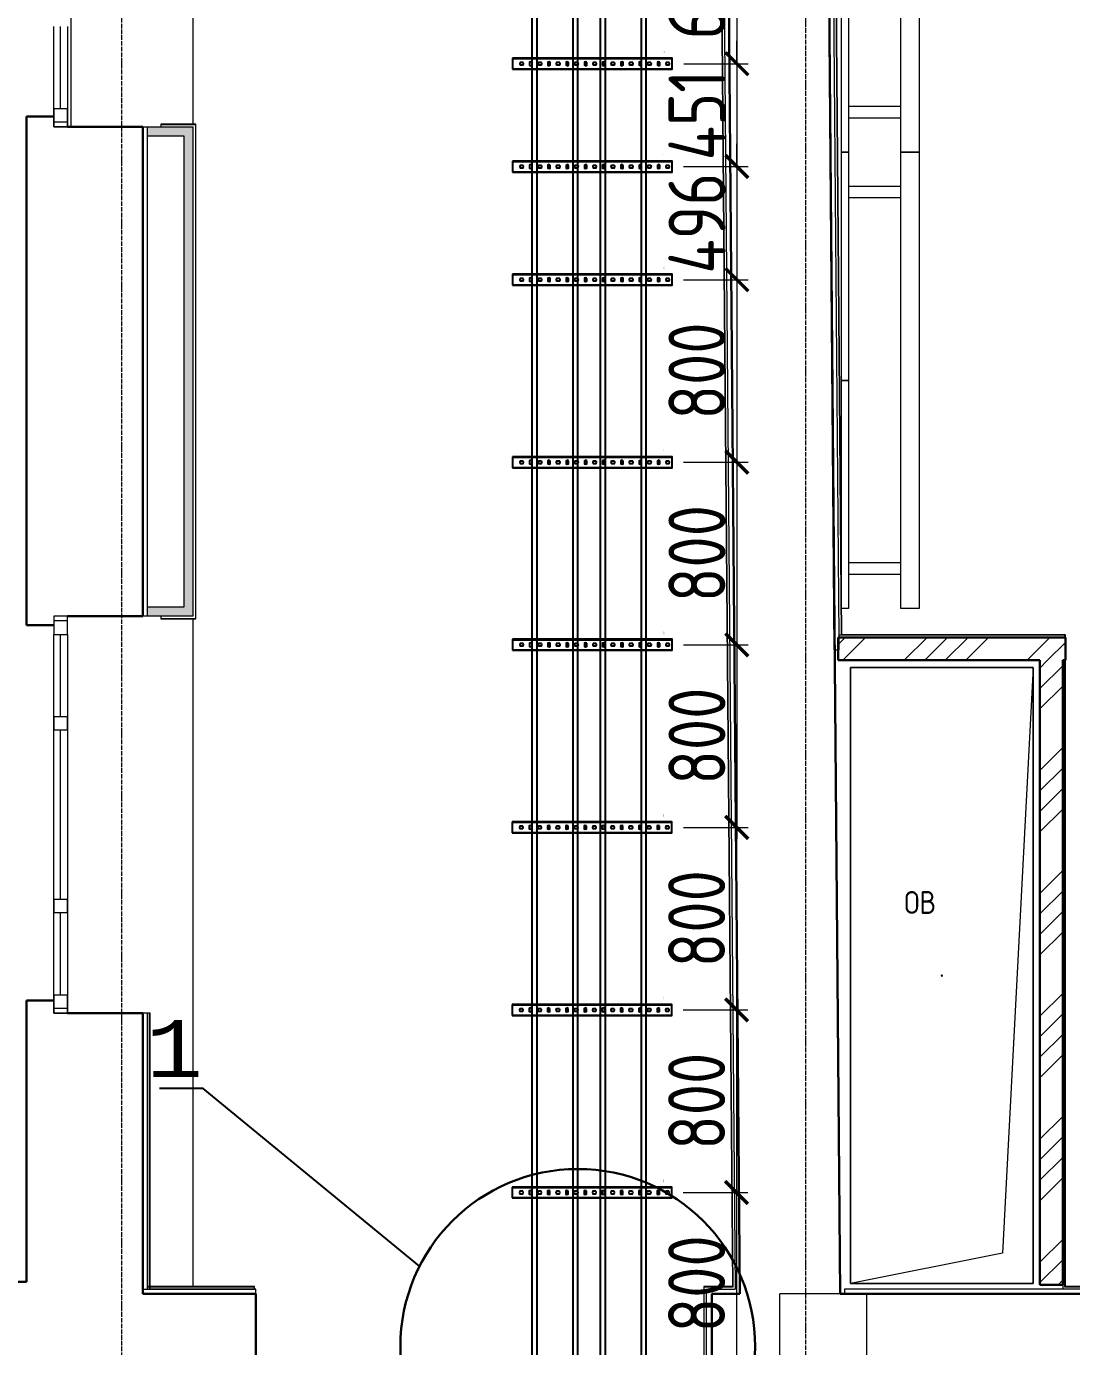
# Model space of a CAD drawing. Header units: millimetres. Extents: x -42533 to 645315, y 3457 to 82611.
# Drawn here: x 195772 to 200355, y 51862 to 57649 of the extents above; entities that cross this region are included whole.
import ezdxf
from ezdxf import colors
from ezdxf.entities.mleader import LeaderData, LeaderLine
from ezdxf.enums import TextEntityAlignment as Align
from ezdxf.math import Vec2, Vec3

# ---------------------------------------------------------------- set-up
doc = ezdxf.new("R2018")
doc.units = ezdxf.units.MM
doc.linetypes.add('ADSK_Линия сетки', pattern=[25, 20, -2.5, 0, -2.5])
for name, color, linetype in [('00_00_потолок_Панели из стали', 7, 'Continuous'), ('ЭОМ_Лотки авар.', 1, 'Continuous'), ('ЭОМ_Лотки рабочие', 5, 'Continuous')]:
    doc.layers.add(name, color=color, linetype=linetype)
for name, color, linetype, lineweight in [('_ Окна', 7, 'Continuous', 9), ('Аннотация', 7, 'Continuous', 18), ('Обобщенные модели', 7, 'Continuous', 18), ('Окна', 7, 'Continuous', 9), ('Оси', 253, 'Continuous', 9), ('Перекрытие', 7, 'Continuous', 18), ('Стены внутренние', 7, 'Continuous', 18), ('Стены несущие', 7, 'Continuous', 30), ('Стены отделка', 7, 'Continuous', 30), ('Стены штриховка', 7, 'Continuous', 9), ('ТХ', 5, 'Continuous', 0), ('ШТРИХОВКА', 252, 'Continuous', 15)]:
    doc.layers.add(name, color=color, linetype=linetype, lineweight=lineweight)
doc.styles.add('GOST Common_5', font='GOST_Common.ttf', dxfattribs={"width": 0.9, "height": 200})
doc.styles.get("Standard").update_dxf_attribs({"font": 'arial.ttf'})
doc.styles.add('М2', font='isocpeur.ttf', dxfattribs={"width": 0.8})
doc.dimstyles.new('М2-100', dxfattribs={"dimtxt": 250, "dimasz": 100, "dimexe": 50, "dimexo": 50, "dimgap": 50, "dimtad": 1, "dimdec": 0, "dimzin": 1, "dimtxsty": 'М2', "dimblk": 'ARCHTICK', "dimcen": 2.5, "dimdle": 50, "dimclre": 256, "dimclrt": 256, "dimadec": 0, "dimazin": 0, "dimtfac": 1, "dimtdec": 0, "dimtix": 1, "dimtmove": 1, "dimatfit": 3, "dimldrblk": 'NONE', "dimfxl": 1, "dimtolj": 1, "dimlwd": 9, "dimlwe": 9, "dimarcsym": 1})
pattern_1 = [(45, (686.36, 338.7), (-269.4077, 269.4077), []), (45, (776.16, 338.7), (-269.4077, 269.4077), []), (45, (865.96, 338.7), (-269.4077, 269.4077), []), (45, (955.77, 338.7), (-269.4077, 269.4077), [])]

# ---------------------------------------------------------------- blocks, each defined once
blk = doc.blocks.new('Тх 2 этаж')
at = {"layer": 'ТХ', "color": 252, "true_color": 0x939598}
for p, q in [((55642.2, 23815.4), (55412.2, 23815.4)), ((55642.2, 23765.4), (55412.2, 23765.4)), ((55642.2, 23465.4), (55412.2, 23465.4)), ((55642.2, 23415.4), (55412.2, 23415.4)), ((55642.2, 21815.4), (55412.2, 21815.4)), ((55642.2, 21765.4), (55412.2, 21765.4))]:
    blk.add_line(p, q, dxfattribs=at)
for points in [[(55722.2, 25615.4), (55722.2, 23615.4), (55642.2, 23615.4), (55642.2, 25615.4)], [(55412.2, 24615.4), (55412.2, 23615.4), (55382.2, 23615.4), (55382.2, 24615.4)], [(55412.2, 23615.4), (55412.2, 22615.4), (55382.2, 22615.4), (55382.2, 23615.4)], [(55722.2, 23615.4), (55722.2, 21615.4), (55642.2, 21615.4), (55642.2, 23615.4)], [(55412.2, 22615.4), (55412.2, 21615.4), (55382.2, 21615.4), (55382.2, 22615.4)]]:
    blk.add_lwpolyline(points, close=True, dxfattribs=at)
blk = doc.blocks.new('План 2 этажа')
at = {"lineweight": 9}
h = blk.add_hatch(dxfattribs=at)
h.set_pattern_fill('ANSI34', color=8, scale=20)
h.set_pattern_definition(pattern_1)
h.paths.add_polyline_path([(50672.228, 23713.79), (50674.228, 23713.79), (50674.228, 23813.79), (49677.613, 23813.79), (49677.613, 23713.79), (50662.228, 23713.79)])
h = blk.add_hatch(dxfattribs=at)
h.set_pattern_fill('ANSI34', color=8, scale=20)
h.set_pattern_definition(pattern_1)
h.paths.add_polyline_path([(50662.228, 20976.85), (50662.228, 23713.79), (50562.228, 23713.79), (50562.228, 20976.85)])
at = {"layer": 'Стены внутренние'}
for points in [[(46849.133, 26012.241), (46849.133, 26052.241), (46648.211, 26052.241), (46648.211, 26012.241), (46809.133, 26012.241)], [(46809.133, 23907.241), (46849.133, 23907.241), (46849.133, 26012.241), (46809.133, 26012.241), (46809.133, 23947.241)], [(46809.133, 23907.241), (46809.133, 23947.241), (46648.211, 23947.241), (46648.211, 23907.241)]]:
    blk.add_hatch(color=8, dxfattribs=at).paths.add_polyline_path(points)
at = {"layer": '_ Окна', "color": 8}
for p, q in [((46268.211, 26132.241), (46268.211, 26492.241)), ((46298.211, 26072.241), (46238.211, 26072.241)), ((46298.211, 23887.241), (46238.211, 23887.241)), ((46268.211, 23467.241), (46268.211, 23827.241)), ((46268.211, 22667.241), (46268.211, 23407.241)), ((46268.211, 22247.241), (46268.211, 22607.241)), ((46298.211, 22187.241), (46238.211, 22187.241))]:
    blk.add_line(p, q, dxfattribs=at)
at = {"layer": '_ Окна', "color": 8, "lineweight": 18}
for p, q in [((46238.211, 26132.241), (46298.211, 26132.241)), ((46238.211, 26052.241), (46238.211, 26132.241)), ((46298.211, 26132.241), (46298.211, 26052.241)), ((46298.211, 26052.241), (46238.211, 26052.241)), ((46298.211, 23907.241), (46238.211, 23907.241)), ((46238.211, 23907.241), (46238.211, 23827.241)), ((46298.211, 23827.241), (46298.211, 23907.241)), ((46238.211, 23827.241), (46298.211, 23827.241)), ((46238.211, 23467.241), (46298.211, 23467.241)), ((46238.211, 23407.241), (46238.211, 23467.241)), ((46298.211, 23467.241), (46298.211, 23407.241)), ((46298.211, 23407.241), (46238.211, 23407.241)), ((46238.211, 22667.241), (46298.211, 22667.241)), ((46238.211, 22607.241), (46238.211, 22667.241)), ((46298.211, 22667.241), (46298.211, 22607.241)), ((46298.211, 22607.241), (46238.211, 22607.241)), ((46238.211, 22247.241), (46298.211, 22247.241)), ((46238.211, 22167.241), (46238.211, 22247.241)), ((46298.211, 22247.241), (46298.211, 22167.241)), ((46298.211, 22167.241), (46238.211, 22167.241))]:
    blk.add_line(p, q, dxfattribs=at)
at = {"layer": 'Обобщенные модели', "color": 8}
for p, q in [((49732.228, 20981.85), (49732.228, 23681.85)), ((49732.228, 23681.85), (50532.228, 23681.85)), ((50532.228, 23681.85), (49732.228, 23681.85)), ((49732.228, 23681.85), (49732.228, 20981.85)), ((50532.228, 23681.85), (50398.895, 21115.183)), ((50532.228, 23681.85), (50532.228, 20981.85)), ((50532.228, 20981.85), (50532.228, 23681.85)), ((50398.895, 21115.183), (49732.228, 20981.85)), ((50532.228, 20981.85), (49732.228, 20981.85)), ((49732.228, 20981.85), (50532.228, 20981.85))]:
    blk.add_line(p, q, dxfattribs=at)
for start, end in [(0, 180), (120, 180), (180, 0), (240, 345), (15, 90)]:
    blk.add_arc((50132.228, 22331.85), 2.5, start, end, dxfattribs=at)
at = {"layer": 'Окна', "color": 8}
for p, q in [((46238.211, 26132.241), (46238.211, 26492.241)), ((46298.211, 26492.241), (46298.211, 26132.241)), ((46238.211, 26132.241), (46238.211, 26052.241)), ((46298.211, 26052.241), (46298.211, 26132.241)), ((46238.211, 26052.241), (46298.211, 26052.241)), ((46238.211, 23907.241), (46238.211, 23827.241)), ((46298.211, 23907.241), (46238.211, 23907.241)), ((46298.211, 23827.241), (46298.211, 23907.241)), ((46238.211, 23467.241), (46238.211, 23827.241)), ((46298.211, 23827.241), (46298.211, 23467.241)), ((46238.211, 23467.241), (46238.211, 23407.241)), ((46298.211, 23407.241), (46298.211, 23467.241)), ((46238.211, 22667.241), (46238.211, 23407.241)), ((46298.211, 23407.241), (46298.211, 22667.241)), ((46238.211, 22667.241), (46238.211, 22607.241)), ((46298.211, 22607.241), (46298.211, 22667.241)), ((46238.211, 22247.241), (46238.211, 22607.241)), ((46298.211, 22607.241), (46298.211, 22247.241)), ((46238.211, 22247.241), (46238.211, 22167.241)), ((46298.211, 22167.241), (46298.211, 22247.241)), ((46238.211, 22167.241), (46298.211, 22167.241))]:
    blk.add_line(p, q, dxfattribs=at)
at = {"layer": 'Оси', "color": 8, "linetype": 'ADSK_Линия сетки'}
for p, q in [((46535.923, -4690.674), (46535.923, 43330.545)), ((49535.923, 9973.128), (49535.923, 43330.545))]:
    blk.add_line(p, q, dxfattribs=at)
at = {"layer": 'Перекрытие', "color": 8}
for p, q in [((46849.133, 26064.108), (46849.133, 31899.001)), ((46313.058, 27792.241), (46313.058, 26052.241)), ((46849.133, 20968.85), (46849.133, 23895.241))]:
    blk.add_line(p, q, dxfattribs=at)
at = {"layer": 'Стены несущие', "color": 8}
for p, q in [((49246.001, 20936.85), (49166.404, 30392.4)), ((49686.017, 20936.85), (49606.388, 30396.104)), ((49606.705, 30358.495), (49662.254, 23759.705)), ((46238.211, 26097.241), (46118.211, 26097.241)), ((46118.211, 26097.241), (46118.211, 23867.241)), ((46628.211, 26052.241), (46298.211, 26052.241)), ((46628.211, 26052.241), (46628.211, 23907.241)), ((46298.211, 23907.241), (46628.211, 23907.241)), ((46118.211, 23867.241), (46238.211, 23867.241)), ((49677.613, 23813.79), (49677.613, 23713.79)), ((49677.613, 23813.79), (50674.228, 23813.79)), ((50674.228, 23713.79), (50674.228, 23813.79)), ((49677.613, 23713.79), (50562.228, 23713.79)), ((50562.228, 23713.79), (50562.228, 20976.85)), ((50662.228, 23713.79), (50674.228, 23713.79)), ((50662.228, 20976.85), (50662.228, 23713.79)), ((46238.211, 22222.241), (46118.211, 22222.241)), ((46118.211, 22222.241), (46118.211, 20990.018)), ((46628.211, 22167.241), (46298.211, 22167.241)), ((46628.211, 22167.241), (46628.211, 20936.85)), ((45419.577, 20990.018), (46118.211, 20990.018)), ((50562.228, 20976.85), (50662.228, 20976.85)), ((47123.857, 20936.85), (46628.211, 20936.85)), ((47123.857, 20426.85), (47123.857, 20936.85)), ((49246.001, 20936.85), (49123.857, 20936.85)), ((49123.857, 20936.85), (49123.857, 20426.85)), ((55685.227, 20936.85), (49686.017, 20936.85))]:
    blk.add_line(p, q, dxfattribs=at)
at = {"layer": 'Стены отделка', "color": 8, "lineweight": 9}
for p, q in [((49134.405, 30392.131), (49213.731, 20968.85)), ((49693.699, 23825.79), (49638.387, 30396.374)), ((49146.721, 30354.623), (49225.832, 20956.85)), ((46628.211, 26052.241), (46849.133, 26052.241)), ((46648.211, 26052.241), (46648.211, 23947.241)), ((46859.133, 26064.241), (46708.211, 26064.241)), ((46708.211, 26064.241), (46708.211, 26052.241)), ((46849.133, 23907.241), (46849.133, 26052.241)), ((46861.133, 23897.241), (46861.133, 26062.241)), ((46648.211, 26012.241), (46809.133, 26012.241)), ((46809.133, 26012.241), (46809.133, 23947.241)), ((46849.133, 23907.241), (46628.211, 23907.241)), ((46809.133, 23947.241), (46648.211, 23947.241)), ((46648.211, 23947.241), (46648.211, 23907.241)), ((46708.211, 23907.241), (46708.211, 23895.241)), ((46708.211, 23895.241), (46861.133, 23895.241)), ((49682.253, 23759.874), (49681.799, 23813.79)), ((50672.228, 23825.79), (49693.699, 23825.79)), ((50674.228, 23813.79), (50674.228, 23823.79)), ((49662.254, 23759.705), (49682.253, 23759.874)), ((50674.228, 20968.85), (50674.228, 23713.79)), ((46660.211, 22167.241), (46628.211, 22167.241)), ((46660.211, 20956.85), (46660.211, 22167.241)), ((46628.211, 20956.85), (46648.211, 20956.85)), ((47117.857, 20968.85), (46648.211, 20968.85)), ((46648.211, 20956.85), (47117.857, 20956.85)), ((47123.857, 20956.85), (46660.211, 20956.85)), ((47117.857, 20956.85), (47117.857, 20968.85)), ((47123.857, 20936.85), (47123.857, 20956.85)), ((49213.731, 20968.85), (49088.421, 20968.85)), ((49100.421, 20956.85), (49225.832, 20956.85)), ((49246.001, 20956.85), (49245.833, 20956.85)), ((49246.001, 20936.85), (49246.001, 20956.85)), ((55686.357, 20956.85), (49706.017, 20956.85)), ((49706.017, 20956.85), (49706.017, 20936.85)), ((50662.228, 20976.85), (50662.228, 20956.85)), ((55652.967, 20968.85), (50674.228, 20968.85)), ((49123.857, 20936.85), (49246.001, 20936.85))]:
    blk.add_line(p, q, dxfattribs=at)
for points in [[(49088.421, 20968.85), (49088.421, 19882.85), (49088.421, 19868.85), (49389.357, 19868.85)], [(49421.357, 19880.85), (49100.421, 19880.85), (49100.421, 20956.85)]]:
    blk.add_lwpolyline(points, dxfattribs=at)
at = {"layer": 'Стены штриховка', "color": 8}
for p, q in [((49136.405, 30392.148), (49215.748, 20966.85)), ((49691.699, 23825.79), (49636.387, 30396.357)), ((49681.799, 23813.79), (49626.704, 30358.664)), ((46708.211, 26062.241), (46861.133, 26062.241)), ((46861.133, 26064.241), (46859.133, 26064.241)), ((46859.133, 26064.241), (46859.133, 23895.241)), ((46861.133, 26062.241), (46861.133, 26064.241)), ((46708.211, 23897.241), (46861.133, 23897.241)), ((46861.133, 23895.241), (46861.133, 23897.241)), ((49681.698, 23825.79), (49691.699, 23825.79)), ((50674.228, 23823.79), (49681.715, 23823.79)), ((50672.228, 23813.79), (50672.228, 23825.79)), ((50674.228, 23825.79), (50672.228, 23825.79)), ((50674.228, 23823.79), (50674.228, 23825.79)), ((50672.228, 20966.85), (50672.228, 23713.79)), ((46648.211, 22167.241), (46648.211, 20956.85)), ((46658.211, 20956.85), (46658.211, 22167.241)), ((47117.857, 20966.85), (46648.211, 20966.85)), ((46648.211, 20956.85), (46660.211, 20956.85)), ((49215.748, 20966.85), (49090.421, 20966.85)), ((55654.984, 20966.85), (50672.228, 20966.85)), ((49421.357, 20426.85), (49421.357, 20936.85)), ((49686.017, 20936.85), (49421.357, 20936.85)), ((49801.357, 20936.85), (49801.357, 20426.85))]:
    blk.add_line(p, q, dxfattribs=at)
blk.add_lwpolyline([(49391.357, 19870.85), (49090.421, 19870.85), (49090.421, 20966.85)], dxfattribs=at)
at = {"layer": 'ЭОМ_Лотки рабочие'}
blk.add_blockref('Тх 2 этаж', (-5689.424, 2325.176), dxfattribs=at)
at = {"layer": 'Аннотация', "color": 8, "insert": (49967.07, 22702.474), "char_height": 100, "width": 156.348, "attachment_point": 1, "line_spacing_factor": 1.022766, "style": 'GOST Common_5'}
blk.add_mtext('\\pxt3.6,7.2,10.8,14.4,18,21.6,25.2,28.8,32.4,36,39.6,43.2,46.8,50.4,54,57.6,61.2,64.8,68.4,72,75.6,79.2,82.8,86.4,90,93.6,97.2,100.8,104.4,108,111.6,115.2;{ОВ}', dxfattribs=at)
blk = doc.blocks.new('*U290')
at = {"color": 0, "linetype": 'Continuous', "lineweight": 25}
for p, q in [((-78.8, -26281.8), (-78.8, 0)), ((78.8, -26281.8), (78.8, 0))]:
    blk.add_line(p, q, dxfattribs=at)
blk.add_lwpolyline([(100.8, -26281.8), (100.8, 0), (-100.8, 0), (-100.8, -26281.8)], close=True, dxfattribs=at)
at = {"color": 0, "flags": 9}
for tag, p in [('АРТИКУЛ', (-59.7, -11.8)), ('НАИМЕНОВАНИЕ', (-59.1, -7)), ('ПРИМЕЧАНИЕ', (-58.8, -17.3))]:
    blk.add_attdef(tag, text='', height=2.5, dxfattribs=at).set_placement(p, align=Align.TOP_LEFT)
at = {"color": 0, "lineweight": 30, "flags": 104}
for tag, p in [('ВЫСОТА', (-59.6, -20.9)), ('ДЛИНА', (-59.5, -36.1)), ('ТОЛЩИНА', (-59, -31)), ('ШИРИНА', (-58.9, -25.1))]:
    blk.add_attdef(tag, text='', height=2.5, dxfattribs=at).set_placement(p, align=Align.TOP_LEFT)
blk = doc.blocks.new('*U291')
at = {"color": 0, "linetype": 'Continuous', "lineweight": 25}
for p, q in [((-78.8, -25997.9), (-78.8, 0)), ((78.8, -25997.9), (78.8, 0))]:
    blk.add_line(p, q, dxfattribs=at)
blk.add_lwpolyline([(100.8, -25997.9), (100.8, 0), (-100.8, 0), (-100.8, -25997.9)], close=True, dxfattribs=at)
at = {"color": 0, "flags": 9}
for tag, p in [('АРТИКУЛ', (-59.7, -11.8)), ('НАИМЕНОВАНИЕ', (-59.1, -7)), ('ПРИМЕЧАНИЕ', (-58.8, -17.3))]:
    blk.add_attdef(tag, text='', height=2.5, dxfattribs=at).set_placement(p, align=Align.TOP_LEFT)
at = {"color": 0, "lineweight": 30, "flags": 104}
for tag, p in [('ВЫСОТА', (-59.6, -20.9)), ('ДЛИНА', (-59.5, -36.1)), ('ТОЛЩИНА', (-59, -31)), ('ШИРИНА', (-58.9, -25.1))]:
    blk.add_attdef(tag, text='', height=2.5, dxfattribs=at).set_placement(p, align=Align.TOP_LEFT)
blk = doc.blocks.new('*U45')
at = {"color": 0, "linetype": 'ByBlock', "lineweight": -2}
for points in [[(24, -700), (24, 0), (-24, 0), (-24, -700)], [(-22.5, -700), (-22.5, 0)], [(22.5, -700), (22.5, 0)], [(-24, -700), (24, -700)]]:
    blk.add_lwpolyline(points, dxfattribs=at)
at = {"color": 254, "transparency": 33554483}
blk.add_lwpolyline([(0, 0.7), (0, -2.2)], dxfattribs=at)
at = {"color": 0, "linetype": 'ByBlock', "lineweight": -2}
for points in [[(-6.7, -54.8, 0.345739), (-6.7, -65.2), (6.7, -65.2, 0.345739), (6.7, -54.8)], [(-5.2, -13.3), (-5.2, -26.7, 0.345739), (5.2, -26.7), (5.2, -13.3, 0.345739)], [(-5.2, -93.3), (-5.2, -106.7, 0.345739), (5.2, -106.7), (5.2, -93.3, 0.345739)], [(-6.7, -134.8, 0.345739), (-6.7, -145.2), (6.7, -145.2, 0.345739), (6.7, -134.8)], [(-5.2, -173.3), (-5.2, -186.7, 0.345739), (5.2, -186.7), (5.2, -173.3, 0.345739)], [(-6.7, -214.8, 0.345739), (-6.7, -225.2), (6.7, -225.2, 0.345739), (6.7, -214.8)], [(-5.2, -253.3), (-5.2, -266.7, 0.345739), (5.2, -266.7), (5.2, -253.3, 0.345739)], [(-6.7, -294.8, 0.345739), (-6.7, -305.2), (6.7, -305.2, 0.345739), (6.7, -294.8)], [(-5.2, -333.3), (-5.2, -346.7, 0.345739), (5.2, -346.7), (5.2, -333.3, 0.345739)], [(-6.7, -374.8, 0.345739), (-6.7, -385.2), (6.7, -385.2, 0.345739), (6.7, -374.8)], [(-6.7, -454.8, 0.345739), (-6.7, -465.2), (6.7, -465.2, 0.345739), (6.7, -454.8)], [(-5.2, -413.3), (-5.2, -426.7, 0.345739), (5.2, -426.7), (5.2, -413.3, 0.345739)], [(-5.2, -493.3), (-5.2, -506.7, 0.345739), (5.2, -506.7), (5.2, -493.3, 0.345739)], [(-6.7, -534.8, 0.345739), (-6.7, -545.2), (6.7, -545.2, 0.345739), (6.7, -534.8)], [(-5.2, -573.3), (-5.2, -586.7, 0.345739), (5.2, -586.7), (5.2, -573.3, 0.345739)], [(-6.7, -614.8, 0.345739), (-6.7, -625.2), (6.7, -625.2, 0.345739), (6.7, -614.8)], [(-5.2, -653.3), (-5.2, -666.7, 0.345739), (5.2, -666.7), (5.2, -653.3, 0.345739)]]:
    blk.add_lwpolyline(points, format="xyb", close=True, dxfattribs=at)
at = {"flags": 9}
for tag, p in [('АРТИКУЛ', (-58.9, -24.5)), ('ПРИМЕЧАНИЕ', (-58.3, -30.8)), ('НАИМЕНОВАНИЕ', (-58.2, -19.4))]:
    blk.add_attdef(tag, p, '', height=2.5, dxfattribs=at)
at = {"lineweight": 30, "flags": 104}
blk.add_attdef('ДЛИНА', text='', height=2.5, dxfattribs=at).set_placement((-57.7, -34.6), align=Align.TOP_LEFT)
blk = doc.blocks.new('_ArchTick')
at = {"color": 0, "linetype": 'ByBlock', "lineweight": 70, "const_width": 0.15}
blk.add_lwpolyline([(-0.5, -0.5), (0.5, 0.5)], dxfattribs=at)
blk = doc.blocks.new('*D715')
at = {"layer": '00_00_потолок_Панели из стали', "color": 0, "lineweight": 9, "transparency": 16777216}
blk.add_line((198885.5, 54188.3), (198885.5, 53288.1), dxfattribs=at)
at = {"layer": '00_00_потолок_Панели из стали', "lineweight": 9, "transparency": 16777216}
for p, q in [((198729.8, 54138.3), (198935.5, 54138.3)), ((198652, 53338.1), (198935.5, 53338.1))]:
    blk.add_line(p, q, dxfattribs=at)
at = {"layer": 'Defpoints', "color": 0, "transparency": 16777216}
for p in [(198679.8, 54138.3), (198602, 53338.1), (198885.5, 53338.1)]:
    blk.add_point(p, dxfattribs=at)
at = {"layer": '00_00_потолок_Панели из стали', "color": 0, "lineweight": 9, "transparency": 16777216, "xscale": 100, "yscale": 100, "zscale": 100}
for p, rotation in [((198885.5, 54138.3), 90), ((198885.5, 53338.1), 270)]:
    blk.add_blockref('_ArchTick', p, dxfattribs=dict(at, rotation=rotation))
at = {"layer": '00_00_потолок_Панели из стали', "transparency": 16777216, "insert": (198710.5, 53738.2), "char_height": 250, "attachment_point": 5, "rotation": 90, "style": 'М2'}
blk.add_mtext('\\A1;800', dxfattribs=at)
blk = doc.blocks.new('_None')
blk = doc.blocks.new('*D716')
at = {"layer": '00_00_потолок_Панели из стали', "color": 0, "lineweight": 9, "transparency": 16777216}
blk.add_line((198885.5, 53388.1), (198885.5, 52487.9), dxfattribs=at)
at = {"layer": '00_00_потолок_Панели из стали', "lineweight": 9, "transparency": 16777216}
for p, q in [((198729.8, 53338.1), (198935.5, 53338.1)), ((198652, 52537.9), (198935.5, 52537.9))]:
    blk.add_line(p, q, dxfattribs=at)
at = {"layer": 'Defpoints', "color": 0, "transparency": 16777216}
for p in [(198679.8, 53338.1), (198602, 52537.9), (198885.5, 52537.9)]:
    blk.add_point(p, dxfattribs=at)
at = {"layer": '00_00_потолок_Панели из стали', "color": 0, "lineweight": 9, "transparency": 16777216, "xscale": 100, "yscale": 100, "zscale": 100}
for p, rotation in [((198885.5, 53338.1), 90), ((198885.5, 52537.9), 270)]:
    blk.add_blockref('_ArchTick', p, dxfattribs=dict(at, rotation=rotation))
at = {"layer": '00_00_потолок_Панели из стали', "transparency": 16777216, "insert": (198710.5, 52938), "char_height": 250, "attachment_point": 5, "rotation": 90, "style": 'М2'}
blk.add_mtext('\\A1;800', dxfattribs=at)
blk = doc.blocks.new('*D717')
at = {"layer": '00_00_потолок_Панели из стали', "color": 0, "lineweight": 9, "transparency": 16777216}
blk.add_line((198885.5, 52587.9), (198885.5, 51687.7), dxfattribs=at)
at = {"layer": '00_00_потолок_Панели из стали', "lineweight": 9, "transparency": 16777216}
for p, q in [((198729.8, 52537.9), (198935.5, 52537.9)), ((198652, 51737.7), (198935.5, 51737.7))]:
    blk.add_line(p, q, dxfattribs=at)
at = {"layer": 'Defpoints', "color": 0, "transparency": 16777216}
for p in [(198679.8, 52537.9), (198602, 51737.7), (198885.5, 51737.7)]:
    blk.add_point(p, dxfattribs=at)
at = {"layer": '00_00_потолок_Панели из стали', "color": 0, "lineweight": 9, "transparency": 16777216, "xscale": 100, "yscale": 100, "zscale": 100}
for p, rotation in [((198885.5, 52537.9), 90), ((198885.5, 51737.7), 270)]:
    blk.add_blockref('_ArchTick', p, dxfattribs=dict(at, rotation=rotation))
at = {"layer": '00_00_потолок_Панели из стали', "transparency": 16777216, "insert": (198710.5, 52137.8), "char_height": 250, "attachment_point": 5, "rotation": 90, "style": 'М2'}
blk.add_mtext('\\A1;800', dxfattribs=at)
blk = doc.blocks.new('*D708')
at = {"layer": '00_00_потолок_Панели из стали', "color": 0, "lineweight": 9, "transparency": 16777216}
blk.add_line((198886.9, 58189.3), (198886.9, 57435.4), dxfattribs=at)
at = {"layer": '00_00_потолок_Панели из стали', "lineweight": 9, "transparency": 16777216}
for p, q in [((198654.1, 58139.3), (198936.9, 58139.3)), ((198654.1, 57485.4), (198936.9, 57485.4))]:
    blk.add_line(p, q, dxfattribs=at)
at = {"layer": 'Defpoints', "color": 0, "transparency": 16777216}
for p in [(198604.1, 58139.3), (198604.1, 57485.4), (198886.9, 57485.4)]:
    blk.add_point(p, dxfattribs=at)
at = {"layer": '00_00_потолок_Панели из стали', "color": 0, "lineweight": 9, "transparency": 16777216, "xscale": 100, "yscale": 100, "zscale": 100}
for p, rotation in [((198886.9, 58139.3), 90), ((198886.9, 57485.4), 270)]:
    blk.add_blockref('_ArchTick', p, dxfattribs=dict(at, rotation=rotation))
at = {"layer": '00_00_потолок_Панели из стали', "transparency": 16777216, "insert": (198711.9, 57812.3), "char_height": 250, "attachment_point": 5, "rotation": 90, "style": 'М2'}
blk.add_mtext('\\A1;654', dxfattribs=at)
blk = doc.blocks.new('*D709')
at = {"layer": '00_00_потолок_Панели из стали', "color": 0, "lineweight": 9, "transparency": 16777216}
for p, q in [((198886.9, 57034.6), (198886.9, 57134.6)), ((198886.9, 57034.6), (198886.9, 56538.9)), ((198886.9, 56538.9), (198886.9, 56438.9))]:
    blk.add_line(p, q, dxfattribs=at)
at = {"layer": '00_00_потолок_Панели из стали', "lineweight": 9, "transparency": 16777216}
for p, q in [((198654.1, 57034.6), (198936.9, 57034.6)), ((198653.4, 56538.9), (198936.9, 56538.9))]:
    blk.add_line(p, q, dxfattribs=at)
at = {"layer": 'Defpoints', "color": 0, "transparency": 16777216}
for p in [(198604.1, 57034.6), (198603.4, 56538.9), (198886.9, 56538.9)]:
    blk.add_point(p, dxfattribs=at)
at = {"layer": '00_00_потолок_Панели из стали', "color": 0, "lineweight": 9, "transparency": 16777216, "xscale": 100, "yscale": 100, "zscale": 100}
for p, rotation in [((198886.9, 57034.6), 270), ((198886.9, 56538.9), 90)]:
    blk.add_blockref('_ArchTick', p, dxfattribs=dict(at, rotation=rotation))
at = {"layer": '00_00_потолок_Панели из стали', "transparency": 16777216, "insert": (198711.9, 56786.8), "char_height": 250, "attachment_point": 5, "rotation": 90, "style": 'М2'}
blk.add_mtext('\\A1;496', dxfattribs=at)
blk = doc.blocks.new('*D710')
at = {"layer": '00_00_потолок_Панели из стали', "lineweight": 9, "transparency": 16777216}
for p, q in [((198731.2, 56538.9), (198936.9, 56538.9)), ((198653.4, 55738.7), (198936.9, 55738.7))]:
    blk.add_line(p, q, dxfattribs=at)
at = {"layer": '00_00_потолок_Панели из стали', "color": 0, "lineweight": 9, "transparency": 16777216}
blk.add_line((198886.9, 56588.9), (198886.9, 55688.7), dxfattribs=at)
at = {"layer": 'Defpoints', "color": 0, "transparency": 16777216}
for p in [(198681.2, 56538.9), (198603.4, 55738.7), (198886.9, 55738.7)]:
    blk.add_point(p, dxfattribs=at)
at = {"layer": '00_00_потолок_Панели из стали', "color": 0, "lineweight": 9, "transparency": 16777216, "xscale": 100, "yscale": 100, "zscale": 100}
for p, rotation in [((198886.9, 56538.9), 90), ((198886.9, 55738.7), 270)]:
    blk.add_blockref('_ArchTick', p, dxfattribs=dict(at, rotation=rotation))
at = {"layer": '00_00_потолок_Панели из стали', "transparency": 16777216, "insert": (198711.9, 56138.8), "char_height": 250, "attachment_point": 5, "rotation": 90, "style": 'М2'}
blk.add_mtext('\\A1;800', dxfattribs=at)
blk = doc.blocks.new('*D711')
at = {"layer": '00_00_потолок_Панели из стали', "color": 0, "lineweight": 9, "transparency": 16777216}
blk.add_line((198886.9, 55788.7), (198886.9, 54888.5), dxfattribs=at)
at = {"layer": '00_00_потолок_Панели из стали', "lineweight": 9, "transparency": 16777216}
for p, q in [((198731.2, 55738.7), (198936.9, 55738.7)), ((198653.4, 54938.5), (198936.9, 54938.5))]:
    blk.add_line(p, q, dxfattribs=at)
at = {"layer": 'Defpoints', "color": 0, "transparency": 16777216}
for p in [(198681.2, 55738.7), (198603.4, 54938.5), (198886.9, 54938.5)]:
    blk.add_point(p, dxfattribs=at)
at = {"layer": '00_00_потолок_Панели из стали', "color": 0, "lineweight": 9, "transparency": 16777216, "xscale": 100, "yscale": 100, "zscale": 100}
for p, rotation in [((198886.9, 55738.7), 90), ((198886.9, 54938.5), 270)]:
    blk.add_blockref('_ArchTick', p, dxfattribs=dict(at, rotation=rotation))
at = {"layer": '00_00_потолок_Панели из стали', "transparency": 16777216, "insert": (198711.9, 55338.6), "char_height": 250, "attachment_point": 5, "rotation": 90, "style": 'М2'}
blk.add_mtext('\\A1;800', dxfattribs=at)
blk = doc.blocks.new('*D712')
at = {"layer": '00_00_потолок_Панели из стали', "color": 0, "lineweight": 9, "transparency": 16777216}
blk.add_line((198886.9, 54988.5), (198886.9, 54088.3), dxfattribs=at)
at = {"layer": '00_00_потолок_Панели из стали', "lineweight": 9, "transparency": 16777216}
for p, q in [((198731.2, 54938.5), (198936.9, 54938.5)), ((198653.4, 54138.3), (198936.9, 54138.3))]:
    blk.add_line(p, q, dxfattribs=at)
at = {"layer": 'Defpoints', "color": 0, "transparency": 16777216}
for p in [(198681.2, 54938.5), (198603.4, 54138.3), (198886.9, 54138.3)]:
    blk.add_point(p, dxfattribs=at)
at = {"layer": '00_00_потолок_Панели из стали', "color": 0, "lineweight": 9, "transparency": 16777216, "xscale": 100, "yscale": 100, "zscale": 100}
for p, rotation in [((198886.9, 54938.5), 90), ((198886.9, 54138.3), 270)]:
    blk.add_blockref('_ArchTick', p, dxfattribs=dict(at, rotation=rotation))
at = {"layer": '00_00_потолок_Панели из стали', "transparency": 16777216, "insert": (198711.9, 54538.4), "char_height": 250, "attachment_point": 5, "rotation": 90, "style": 'М2'}
blk.add_mtext('\\A1;800', dxfattribs=at)
blk = doc.blocks.new('*D605')
at = {"layer": '00_00_потолок_Панели из стали', "color": 0, "lineweight": 9, "transparency": 16777216}
for p, q in [((198886.9, 57485.4), (198886.9, 57585.4)), ((198886.9, 57485.4), (198886.9, 57034.6)), ((198886.9, 57034.6), (198886.9, 56934.6))]:
    blk.add_line(p, q, dxfattribs=at)
at = {"layer": '00_00_потолок_Панели из стали', "lineweight": 9, "transparency": 16777216}
for p, q in [((198654.1, 57485.4), (198936.9, 57485.4)), ((198653.4, 57034.6), (198936.9, 57034.6))]:
    blk.add_line(p, q, dxfattribs=at)
at = {"layer": 'Defpoints', "color": 0, "transparency": 16777216}
for p in [(198604.1, 57485.4), (198603.4, 57034.6), (198886.9, 57034.6)]:
    blk.add_point(p, dxfattribs=at)
at = {"layer": '00_00_потолок_Панели из стали', "color": 0, "lineweight": 9, "transparency": 16777216, "xscale": 100, "yscale": 100, "zscale": 100}
for p, rotation in [((198886.9, 57485.4), 270), ((198886.9, 57034.6), 90)]:
    blk.add_blockref('_ArchTick', p, dxfattribs=dict(at, rotation=rotation))
at = {"layer": '00_00_потолок_Панели из стали', "transparency": 16777216, "insert": (198711.9, 57260), "char_height": 250, "attachment_point": 5, "rotation": 90, "style": 'М2'}
blk.add_mtext('\\A1;451', dxfattribs=at)

msp = doc.modelspace()

# ---------------------------------------------------------------- block references
at = {"layer": 'ШТРИХОВКА'}
msp.add_blockref('План 2 этажа', (149653.4, 31156.8), dxfattribs=at)

# ---------------------------------------------------------------- next in the draw order: linework, layer by layer
at = {"layer": 'ЭОМ_Лотки рабочие', "color": 7, "lineweight": 30}
msp.add_circle((198189.3, 51863), 777.9, dxfattribs=at)

# ---------------------------------------------------------------- next in the draw order: block references
at = {"layer": 'ЭОМ_Лотки авар.', "color": 1, "rotation": 180}
msp.add_blockref('*U291', (198088.2, 42053.3), dxfattribs=at)
at = {"layer": 'ЭОМ_Лотки рабочие', "rotation": 180}
msp.add_blockref('*U290', (198387.8, 41758.7), dxfattribs=at)
at = {"layer": 'ЭОМ_Лотки рабочие'}
ref = msp.add_blockref('*U45', (198603.4, 57485.4), dxfattribs=dict(at, rotation=270))
lines = msp.add_mtext('700 мм', dxfattribs={"layer": '0', "insert": (198568.8, 57543.1), "char_height": 2.5, "attachment_point": 1, "rotation": 270})
ref.add_attrib('ДЛИНА', '', (198568.8, 57543.1), dxfattribs={"flags": 2}).embed_mtext(lines)
ref = msp.add_blockref('*U45', (198603.4, 57034.6), dxfattribs=dict(at, rotation=270))
lines = msp.add_mtext('700 мм', dxfattribs={"layer": '0', "insert": (198568.8, 57092.3), "char_height": 2.5, "attachment_point": 1, "rotation": 270})
ref.add_attrib('ДЛИНА', '', (198568.8, 57092.3), dxfattribs={"flags": 2}).embed_mtext(lines)
ref = msp.add_blockref('*U45', (198603.4, 56538.9), dxfattribs=dict(at, rotation=270))
lines = msp.add_mtext('700 мм', dxfattribs={"layer": '0', "insert": (198568.8, 56596.6), "char_height": 2.5, "attachment_point": 1, "rotation": 270})
ref.add_attrib('ДЛИНА', '', (198568.8, 56596.6), dxfattribs={"flags": 2}).embed_mtext(lines)
ref = msp.add_blockref('*U45', (198603.4, 55738.7), dxfattribs=dict(at, rotation=270))
lines = msp.add_mtext('700 мм', dxfattribs={"layer": '0', "insert": (198568.8, 55796.4), "char_height": 2.5, "attachment_point": 1, "rotation": 270})
ref.add_attrib('ДЛИНА', '', (198568.8, 55796.4), dxfattribs={"flags": 2}).embed_mtext(lines)
ref = msp.add_blockref('*U45', (198603.4, 54938.5), dxfattribs=dict(at, rotation=270))
lines = msp.add_mtext('700 мм', dxfattribs={"layer": '0', "insert": (198568.8, 54996.2), "char_height": 2.5, "attachment_point": 1, "rotation": 270})
ref.add_attrib('ДЛИНА', '', (198568.8, 54996.2), dxfattribs={"flags": 2}).embed_mtext(lines)
ref = msp.add_blockref('*U45', (198602, 54138.3), dxfattribs=dict(at, rotation=270))
lines = msp.add_mtext('700 мм', dxfattribs={"layer": '0', "insert": (198567.4, 54196), "char_height": 2.5, "attachment_point": 1, "rotation": 270})
ref.add_attrib('ДЛИНА', '', (198567.4, 54196), dxfattribs={"flags": 2}).embed_mtext(lines)
ref = msp.add_blockref('*U45', (198602, 53338.1), dxfattribs=dict(at, rotation=270))
lines = msp.add_mtext('700 мм', dxfattribs={"layer": '0', "insert": (198567.4, 53395.8), "char_height": 2.5, "attachment_point": 1, "rotation": 270})
ref.add_attrib('ДЛИНА', '', (198567.4, 53395.8), dxfattribs={"flags": 2}).embed_mtext(lines)
ref = msp.add_blockref('*U45', (198602, 52537.9), dxfattribs=dict(at, rotation=270))
lines = msp.add_mtext('700 мм', dxfattribs={"layer": '0', "insert": (198567.4, 52595.6), "char_height": 2.5, "attachment_point": 1, "rotation": 270})
ref.add_attrib('ДЛИНА', '', (198567.4, 52595.6), dxfattribs={"flags": 2}).embed_mtext(lines)

# ---------------------------------------------------------------- next in the draw order: dimensions: what is measured, and where the dimension line sits
at = {"layer": '00_00_потолок_Панели из стали'}
for base, p1, p2, picture, middle in [((198886.9, 57485.4), (198604.1, 58139.3), (198604.1, 57485.4), '*D708', (198711.9, 57812.3)), ((198886.9, 57034.6), (198604.1, 57485.4), (198603.4, 57034.6), '*D605', (198711.9, 57260)), ((198886.9, 56538.9), (198604.1, 57034.6), (198603.4, 56538.9), '*D709', (198711.9, 56786.8)), ((198886.9, 55738.7), (198681.2, 56538.9), (198603.4, 55738.7), '*D710', (198711.9, 56138.8)), ((198886.9, 54938.5), (198681.2, 55738.7), (198603.4, 54938.5), '*D711', (198711.9, 55338.6)), ((198886.9, 54138.3), (198681.2, 54938.5), (198603.4, 54138.3), '*D712', (198711.9, 54538.4)), ((198885.5, 53338.1), (198679.8, 54138.3), (198602, 53338.1), '*D715', (198710.5, 53738.2)), ((198885.5, 52537.9), (198679.8, 53338.1), (198602, 52537.9), '*D716', (198710.5, 52938)), ((198885.5, 51737.7), (198679.8, 52537.9), (198602, 51737.7), '*D717', (198710.5, 52137.8))]:
    dim = msp.add_linear_dim(base=base, p1=p1, p2=p2, angle=90, dimstyle='М2-100', dxfattribs=at)
    dim.commit()
    dim.dimension.update_dxf_attribs({"geometry": picture, "text_midpoint": middle})

# ---------------------------------------------------------------- next in the draw order: leaders
at = {"layer": 'ЭОМ_Лотки рабочие', "color": 7}
ml = msp.add_multileader_mtext('Standard', dxfattribs=at)
ml.set_content('{\\fISOCTEUR|b0|i0|c204|p49;1}', color=7)
ml.set_leader_properties()
ml.build(insert=Vec2(0, 0))
ml.multileader.update_dxf_attribs({"text_right_attachment_type": 6, "dogleg_length": 0.36, "arrow_head_size": 0.18})
ctx = ml.context
ctx.base_point, ctx.char_height, ctx.arrow_head_size, ctx.landing_gap_size, ctx.plane_origin = Vec3(196471.2, 53169.3), 250, 0.18, 0.09, Vec3(197914.6, 52590.8)
ctx.right_attachment, ctx.text_align_type = 6, 2
notes = []
notes.append((ctx, [(0, (1, 1, 0), (196546.7, 52994.3), (-1, 0), 0.36, [(0, [(197495.6, 52215.3)], 0, [])])]))
ctx.mtext.insert, ctx.mtext.alignment, ctx.mtext.flow_direction = Vec3(196546.3, 53294.3), 3, 5
for ctx, leaders in notes:
    for number, flags, end, landing, length, lines in leaders:
        leader = LeaderData()
        leader.index, (leader.has_last_leader_line, leader.has_dogleg_vector, leader.attachment_direction) = number, flags
        leader.last_leader_point, leader.dogleg_vector, leader.dogleg_length = Vec3(end), Vec3(landing), length
        for number, points, colour, breaks in lines:
            line = LeaderLine()
            line.index, line.vertices, line.color, line.breaks = number, Vec3.list(points), colors.encode_raw_color(colour), breaks
            leader.lines.append(line)
        ctx.leaders.append(leader)

doc.saveas('drawing.dxf')
